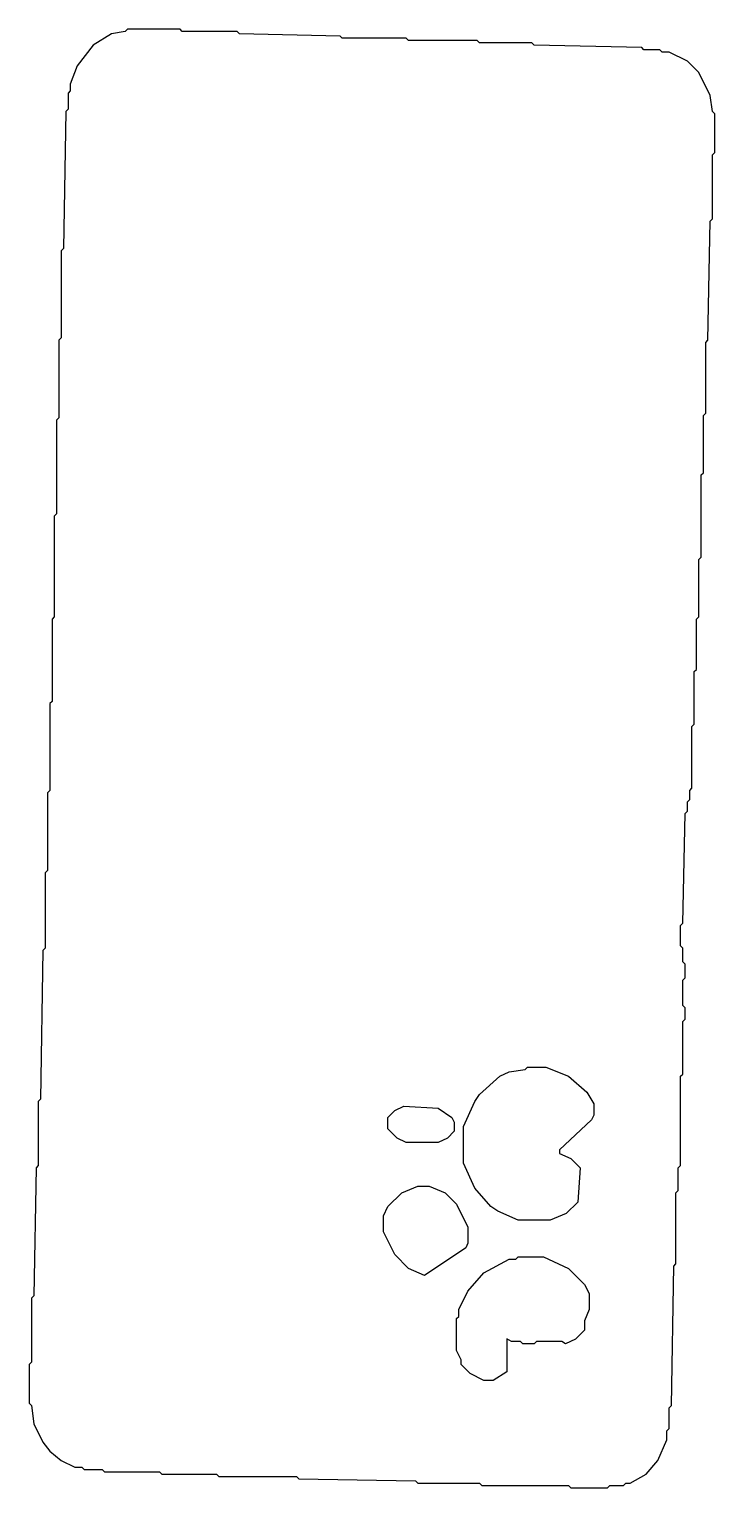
# Model space of a CAD drawing. Header units: millimetres. Extents: x 64 to 140, y 78 to 238.
import ezdxf

# ---------------------------------------------------------------- set-up
doc = ezdxf.new("R2010")
doc.units = ezdxf.units.MM
doc.layers.add('HOLES', color=1, linetype='CONTINUOUS')
doc.layers.add('OUTER', color=3, linetype='CONTINUOUS')

msp = doc.modelspace()

# ---------------------------------------------------------------- linework, layer by layer
at = {"layer": 'HOLES'}
for points in [[(119, 124.25), (121, 124.25), (123.5, 123.25), (125.5, 121.5), (126.25, 120.25), (126.25, 119), (126, 118.5), (122.5, 115.224751), (122.5, 114.790407), (123.75, 114.25), (124.757705, 113.242295), (124.5, 109.5), (123.25, 108.25), (121.5, 107.5), (118, 107.5), (115.75, 108.5), (115, 109), (113.25, 111), (112, 113.75), (112, 117.75), (113.25, 120.5), (113.75, 121.25), (116, 123.25), (117, 123.75), (118.75, 124)], [(103.75, 118.75), (104.5, 119.5), (105.5, 120), (109.25, 119.75), (110.75, 118.75), (111, 118.25), (111, 117.25), (110.25, 116.5), (109.25, 116), (105.75, 116), (104.75, 116.5), (103.75, 117.5)], [(107, 111.25), (108.25, 111.25), (110, 110.5), (111.25, 109.25), (112.5, 106.75), (112.5, 105), (112.25, 104.5), (107.735979, 101.461192), (106, 102.25), (104.5, 103.75), (103.25, 106.25), (103.25, 108), (103.75, 109), (105.25, 110.5)], [(123.5, 102.25), (125.25, 100.5), (125.75, 99.5), (125.75, 97.75), (125.25, 96.5), (125.25, 95.5), (124.25, 94.5), (123.159918, 93.997743), (122.75, 94.25), (120, 94.25), (119.75, 94), (118.5, 94), (118.25, 94.25), (117.25, 94.25), (116.75, 94.550468), (116.75, 90.937099), (115.25, 90), (114.25, 90), (112.75, 90.75), (111.75, 91.75), (111.75, 92.25), (111.25, 93.25), (111.25, 96.75), (111.5, 97), (111.5, 97.75), (112.5, 99.75), (114.25, 101.75), (117, 103.25), (117.75, 103.25), (118, 103.5), (120.75, 103.5)]]:
    msp.add_lwpolyline(points, close=True, dxfattribs=at)
at = {"layer": 'OUTER'}
msp.add_lwpolyline([(73.5, 237.25), (71.5, 236), (69.75, 233.75), (69, 231.75), (69, 231), (68.75, 230.75), (68.75, 229), (68.5, 228.75), (68.25, 213.75), (68, 213.5), (68, 204), (67.75, 203.75), (67.75, 195.25), (67.5, 195), (67.5, 184.75), (67.25, 184.5), (67.25, 173.5), (67, 173.25), (67, 164.25), (66.75, 164), (66.75, 154.5), (66.5, 154.25), (66.5, 145.75), (66.25, 145.5), (66.25, 137.25), (66, 137), (65.75, 120.75), (65.5, 120.5), (65.5, 113.5), (65.25, 113.25), (65, 99.25), (64.75, 99), (64.75, 92), (64.5, 91.75), (64.5, 87.5), (64.75, 87.25), (65, 85.25), (66, 83.25), (66.75, 82.25), (68, 81.25), (69.5, 80.5), (70.25, 80.5), (70.5, 80.25), (72.5, 80.25), (72.75, 80), (78.75, 80), (79, 79.75), (85, 79.75), (85.25, 79.5), (93.75, 79.5), (94, 79.25), (106.75, 79), (107, 78.75), (113.75, 78.75), (114, 78.5), (123.5, 78.5), (123.75, 78.25), (127.75, 78.25), (128, 78.5), (129.5, 78.5), (129.75, 78.75), (130.25, 78.75), (132, 79.75), (133.25, 81.25), (134.25, 83.5), (134.25, 84.5), (134.5, 84.75), (134.5, 87), (134.75, 87.25), (135, 102.5), (135.25, 102.75), (135.25, 110.5), (135.5, 110.75), (135.5, 113.25), (135.75, 113.5), (135.75, 123.25), (136, 123.5), (136, 129.25), (136.25, 129.5), (136.25, 130.75), (136, 131), (136, 133.75), (136.25, 134), (136.25, 135.5), (136, 135.75), (136, 137.25), (135.75, 137.5), (135.75, 139.75), (136, 140), (136.25, 152), (136.5, 152.25), (136.5, 153.25), (136.75, 153.5), (136.75, 154.5), (137, 154.75), (137, 161.5), (137.25, 161.75), (137.25, 167.5), (137.5, 167.75), (137.5, 173.25), (137.75, 173.5), (137.75, 179.75), (138, 180), (138, 189), (138.25, 189.25), (138.25, 195.5), (138.5, 195.75), (138.5, 203.5), (138.75, 203.75), (139, 216.75), (139.25, 217), (139.25, 224), (139.5, 224.25), (139.5, 228.5), (139.25, 228.75), (139, 230.5), (137.75, 233), (136.5, 234.25), (134.5, 235.25), (133.75, 235.25), (133.5, 235.5), (131.75, 235.5), (131.5, 235.75), (119.75, 236), (119.5, 236.25), (113.75, 236.25), (113.5, 236.5), (106, 236.5), (105.75, 236.75), (98.75, 236.75), (98.5, 237), (87.5, 237.25), (87.25, 237.5), (81.25, 237.5), (81, 237.75), (75.25, 237.75), (75, 237.5)], close=True, dxfattribs=at)

doc.saveas('drawing.dxf')
